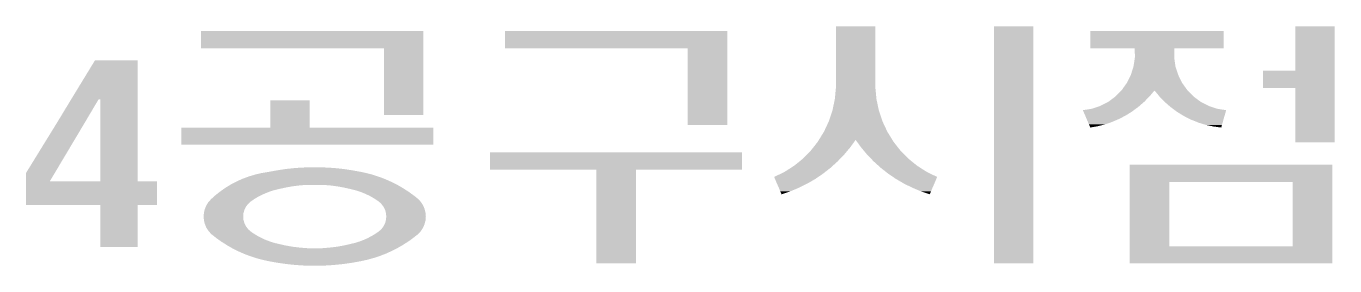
# Model space of a CAD drawing. Header units: feet. Extents: x 227184 to 231389, y 193870 to 196840.
# Drawn here: x 229041.4 to 229218, y 195995.7 to 196028 of the extents above; entities that cross this region are included whole.
import ezdxf

# ---------------------------------------------------------------- set-up
doc = ezdxf.new("R2010")
doc.units = ezdxf.units.FT
doc.header["$LTSCALE"] = 10
doc.header["$MEASUREMENT"] = 0
doc.layers.add('CA-LEAT', color=3, linetype='CONTINUOUS')

msp = doc.modelspace()

# ---------------------------------------------------------------- linework, layer by layer
at = {"layer": 'CA-LEAT'}
for points in [[(229150.71, 196028.01), (229150.71, 196019.68), (229156.04, 196028.01), (229156.04, 196019.68)], [(229172.04, 196028.01), (229172.04, 195996.01), (229177.37, 196028.01), (229177.37, 195996.01)], [(229212.71, 196028.01), (229212.71, 196022.01), (229218.04, 196028.01), (229218.04, 196022.01)], [(229065.04, 196027.34), (229065.04, 196025.01), (229095.04, 196027.34), (229095.04, 196025.01)], [(229106.04, 196027.34), (229106.04, 196025.01), (229136.04, 196027.34), (229136.04, 196025.01)], [(229185.04, 196027.34), (229185.04, 196025.01), (229203.04, 196027.34), (229203.04, 196025.01)], [(229089.71, 196025.01), (229089.71, 196016.01), (229095.04, 196025.01), (229095.04, 196016.01)], [(229130.71, 196025.01), (229130.71, 196014.68), (229136.04, 196025.01), (229136.04, 196014.68)], [(229191.04, 196025.01), (229191.06, 196023.8), (229196.37, 196025.01), (229196.36, 196023.8)], [(229050.73, 196023.42), (229047.5, 196018.13), (229056.49, 196023.42), (229056.49, 196018.13)], [(229190.88, 196022.6), (229190.52, 196021.45), (229196.53, 196022.6), (229196.9, 196021.45)], [(229191.06, 196023.8), (229190.88, 196022.6), (229196.36, 196023.8), (229196.53, 196022.6)], [(229190.52, 196021.45), (229189.98, 196020.37), (229196.9, 196021.45), (229197.43, 196020.37)], [(229208.37, 196022.01), (229208.37, 196019.68), (229218.04, 196022.01), (229218.04, 196019.68)], [(229150.71, 196019.68), (229150.56, 196018.14), (229156.04, 196019.68), (229156.19, 196018.14)], [(229189.24, 196019.34), (229188.47, 196018.56), (229193.71, 196019.34), (229193.05, 196018.56)], [(229189.28, 196019.38), (229189.24, 196019.34), (229198.14, 196019.38), (229198.17, 196019.34)], [(229189.98, 196020.37), (229189.28, 196019.38), (229197.43, 196020.37), (229198.14, 196019.38)], [(229193.71, 196019.34), (229194.35, 196018.56), (229198.17, 196019.34), (229198.95, 196018.56)], [(229212.71, 196019.68), (229212.71, 196012.34), (229218.04, 196019.68), (229218.04, 196012.34)], [(229047.5, 196018.13), (229046.14, 196015.89), (229051.2, 196018.13), (229049.87, 196015.89)], [(229051.43, 196018.13), (229051.43, 196015.89), (229056.49, 196018.13), (229056.49, 196015.89)], [(229074.37, 196018.01), (229074.37, 196014.34), (229079.71, 196018.01), (229079.71, 196014.34)], [(229150.56, 196018.14), (229150.24, 196016.63), (229156.19, 196018.14), (229156.51, 196016.63)], [(229185.83, 196017.07), (229185.24, 196016.87), (229191.45, 196017.07), (229191.18, 196016.87)], [(229186.08, 196017.15), (229185.83, 196017.07), (229191.56, 196017.15), (229191.45, 196017.07)], [(229186.38, 196017.25), (229186.08, 196017.15), (229191.67, 196017.25), (229191.56, 196017.15)], [(229187.38, 196017.76), (229186.38, 196017.25), (229192.26, 196017.76), (229191.67, 196017.25)], [(229187.46, 196017.8), (229187.38, 196017.76), (229192.31, 196017.8), (229192.26, 196017.76)], [(229187.49, 196017.82), (229187.46, 196017.8), (229192.33, 196017.82), (229192.31, 196017.8)], [(229188.43, 196018.52), (229187.49, 196017.82), (229193.01, 196018.52), (229192.33, 196017.82)], [(229188.47, 196018.56), (229188.43, 196018.52), (229193.05, 196018.56), (229193.02, 196018.52)], [(229188.43, 196018.52), (229188.43, 196018.52), (229193.02, 196018.52), (229193.01, 196018.52)], [(229194.35, 196018.56), (229194.38, 196018.52), (229198.95, 196018.56), (229198.98, 196018.52)], [(229194.38, 196018.52), (229195.06, 196017.82), (229198.98, 196018.52), (229199.93, 196017.82)], [(229195.06, 196017.82), (229195.08, 196017.8), (229199.93, 196017.82), (229199.96, 196017.8)], [(229195.08, 196017.8), (229195.12, 196017.76), (229199.96, 196017.8), (229200.04, 196017.76)], [(229195.12, 196017.76), (229195.71, 196017.25), (229200.04, 196017.76), (229201.03, 196017.25)], [(229195.71, 196017.25), (229195.82, 196017.15), (229201.03, 196017.25), (229201.33, 196017.15)], [(229195.82, 196017.15), (229195.92, 196017.07), (229201.33, 196017.15), (229201.58, 196017.07)], [(229195.92, 196017.07), (229196.19, 196016.87), (229201.58, 196017.07), (229202.18, 196016.87)], [(229046.14, 196015.89), (229045.71, 196015.18), (229049.87, 196015.89), (229049.45, 196015.18)], [(229051.43, 196015.89), (229051.43, 196015.18), (229056.49, 196015.89), (229056.49, 196015.18)], [(229150.24, 196016.63), (229149.75, 196015.17), (229156.51, 196016.63), (229157, 196015.17)], [(229185.24, 196016.87), (229184.04, 196016.68), (229191.18, 196016.87), (229190.92, 196016.68)], [(229184.04, 196016.68), (229184.1, 196016.54), (229190.92, 196016.68), (229190.74, 196016.54)], [(229184.1, 196016.54), (229184.14, 196016.44), (229190.74, 196016.54), (229190.58, 196016.44)], [(229184.14, 196016.44), (229184.34, 196015.99), (229190.58, 196016.44), (229189.87, 196015.99)], [(229184.34, 196015.99), (229184.38, 196015.89), (229189.87, 196015.99), (229189.67, 196015.89)], [(229184.38, 196015.89), (229184.54, 196015.51), (229189.67, 196015.89), (229188.96, 196015.51)], [(229184.54, 196015.51), (229184.58, 196015.41), (229188.96, 196015.51), (229188.72, 196015.41)], [(229184.58, 196015.41), (229184.71, 196015.11), (229188.72, 196015.41), (229188.02, 196015.11)], [(229196.19, 196016.87), (229196.45, 196016.68), (229202.18, 196016.87), (229203.37, 196016.68)], [(229196.45, 196016.68), (229196.64, 196016.54), (229203.37, 196016.68), (229203.34, 196016.54)], [(229196.64, 196016.54), (229196.77, 196016.44), (229203.34, 196016.54), (229203.31, 196016.44)], [(229196.77, 196016.44), (229197.51, 196015.99), (229203.31, 196016.44), (229203.18, 196015.99)], [(229197.51, 196015.99), (229197.68, 196015.89), (229203.18, 196015.99), (229203.15, 196015.89)], [(229197.68, 196015.89), (229198.42, 196015.51), (229203.15, 196015.89), (229203.04, 196015.51)], [(229198.42, 196015.51), (229198.62, 196015.41), (229203.04, 196015.51), (229203.01, 196015.41)], [(229198.62, 196015.41), (229199.38, 196015.11), (229203.01, 196015.41), (229202.93, 196015.11)], [(229045.71, 196015.18), (229041.43, 196008.24), (229049.45, 196015.18), (229045.31, 196008.24)], [(229051.43, 196015.18), (229051.43, 196008.24), (229056.49, 196015.18), (229056.49, 196008.24)], [(229062.37, 196014.34), (229062.37, 196012.01), (229096.37, 196014.34), (229096.37, 196012.01)], [(229149.1, 196013.78), (229148.42, 196012.68), (229157.65, 196013.78), (229158.33, 196012.68)], [(229149.75, 196015.17), (229149.1, 196013.78), (229157, 196015.17), (229157.65, 196013.78)], [(229184.71, 196015.11), (229184.75, 196015.01), (229188.02, 196015.11), (229187.75, 196015.01)], [(229184.75, 196015.01), (229184.86, 196014.77), (229187.75, 196015.01), (229187.05, 196014.77)], [(229184.86, 196014.77), (229184.89, 196014.7), (229187.05, 196014.77), (229186.77, 196014.7)], [(229184.89, 196014.7), (229184.97, 196014.52), (229186.77, 196014.7), (229186.05, 196014.52)], [(229184.97, 196014.52), (229184.98, 196014.48), (229186.05, 196014.52), (229185.83, 196014.48)], [(229184.98, 196014.48), (229185.04, 196014.34), (229185.83, 196014.48), (229185.04, 196014.34)], [(229199.38, 196015.11), (229199.61, 196015.01), (229202.93, 196015.11), (229202.9, 196015.01)], [(229199.61, 196015.01), (229200.39, 196014.77), (229202.9, 196015.01), (229202.83, 196014.77)], [(229200.39, 196014.77), (229200.62, 196014.7), (229202.83, 196014.77), (229202.81, 196014.7)], [(229200.62, 196014.7), (229201.47, 196014.52), (229202.81, 196014.7), (229202.76, 196014.52)], [(229201.47, 196014.52), (229201.66, 196014.48), (229202.76, 196014.52), (229202.75, 196014.48)], [(229201.66, 196014.48), (229202.71, 196014.34), (229202.75, 196014.48), (229202.71, 196014.34)], [(229148.29, 196012.46), (229147.66, 196011.65), (229153.22, 196012.46), (229152.63, 196011.65)], [(229148.42, 196012.68), (229148.29, 196012.46), (229153.37, 196012.68), (229153.22, 196012.46)], [(229153.37, 196012.68), (229153.53, 196012.46), (229158.33, 196012.68), (229158.46, 196012.46)], [(229153.53, 196012.46), (229154.12, 196011.65), (229158.46, 196012.46), (229159.09, 196011.65)], [(229104.04, 196011.01), (229104.04, 196008.68), (229138.04, 196011.01), (229138.04, 196008.68)], [(229146.26, 196010.15), (229145.8, 196009.77), (229151.3, 196010.15), (229150.94, 196009.77)], [(229146.79, 196010.68), (229146.26, 196010.15), (229151.82, 196010.68), (229151.3, 196010.15)], [(229147.34, 196011.25), (229146.79, 196010.68), (229152.29, 196011.25), (229151.82, 196010.68)], [(229147.66, 196011.65), (229147.34, 196011.25), (229152.63, 196011.65), (229152.29, 196011.25)], [(229154.12, 196011.65), (229154.46, 196011.25), (229159.09, 196011.65), (229159.41, 196011.25)], [(229154.46, 196011.25), (229154.93, 196010.68), (229159.41, 196011.25), (229159.96, 196010.68)], [(229154.93, 196010.68), (229155.45, 196010.15), (229159.96, 196010.68), (229160.49, 196010.15)], [(229155.45, 196010.15), (229155.81, 196009.77), (229160.49, 196010.15), (229160.95, 196009.77)], [(229041.43, 196008.24), (229041.43, 196007.07), (229045.31, 196008.24), (229044.61, 196007.07)], [(229051.43, 196008.24), (229051.43, 196007.07), (229056.49, 196008.24), (229056.49, 196007.07)], [(229074.04, 196008.34), (229073.19, 196008.2), (229086.71, 196008.34), (229087.34, 196008.2)], [(229075.3, 196008.57), (229074.04, 196008.34), (229085.45, 196008.57), (229086.71, 196008.34)], [(229076.56, 196008.76), (229075.3, 196008.57), (229084.19, 196008.76), (229085.45, 196008.57)], [(229077.83, 196008.89), (229076.56, 196008.76), (229082.92, 196008.89), (229084.19, 196008.76)], [(229079.1, 196008.96), (229077.83, 196008.89), (229081.65, 196008.96), (229082.92, 196008.89)], [(229080.37, 196008.99), (229081.65, 196008.96), (229080.37, 196008.99), (229079.1, 196008.96)], [(229118.37, 196008.68), (229118.37, 195996.01), (229123.71, 196008.68), (229123.71, 195996.01)], [(229143.76, 196008.35), (229143.33, 196008.14), (229149.27, 196008.35), (229149.01, 196008.14)], [(229144.66, 196008.92), (229143.76, 196008.35), (229150, 196008.92), (229149.27, 196008.35)], [(229145.06, 196009.18), (229144.66, 196008.92), (229150.28, 196009.18), (229150, 196008.92)], [(229145.8, 196009.77), (229145.06, 196009.18), (229150.94, 196009.77), (229150.28, 196009.18)], [(229155.81, 196009.77), (229156.47, 196009.18), (229160.95, 196009.77), (229161.69, 196009.18)], [(229156.47, 196009.18), (229156.75, 196008.92), (229161.69, 196009.18), (229162.09, 196008.92)], [(229156.75, 196008.92), (229157.48, 196008.35), (229162.09, 196008.92), (229162.99, 196008.35)], [(229157.48, 196008.35), (229157.74, 196008.14), (229162.99, 196008.35), (229163.42, 196008.14)], [(229190.37, 196009.34), (229190.37, 196007.01), (229217.71, 196009.34), (229217.71, 196007.01)], [(229041.43, 196007.07), (229041.43, 196003.89), (229059.08, 196007.07), (229059.08, 196003.89)], [(229068.86, 196006.54), (229068.64, 196006.41), (229078.36, 196006.54), (229077.35, 196006.41)], [(229068.96, 196006.6), (229068.86, 196006.54), (229079.21, 196006.6), (229078.36, 196006.54)], [(229068.98, 196006.61), (229068.96, 196006.6), (229079.36, 196006.61), (229079.21, 196006.6)], [(229069.02, 196006.64), (229068.98, 196006.61), (229080.37, 196006.64), (229081.39, 196006.61)], [(229069.15, 196006.72), (229069.02, 196006.64), (229091.31, 196006.72), (229091.47, 196006.64)], [(229069.69, 196006.99), (229069.15, 196006.72), (229090.77, 196006.99), (229091.31, 196006.72)], [(229069.92, 196007.11), (229069.69, 196006.99), (229090.5, 196007.11), (229090.77, 196006.99)], [(229070.44, 196007.34), (229069.92, 196007.11), (229089.99, 196007.34), (229090.5, 196007.11)], [(229070.71, 196007.46), (229070.44, 196007.34), (229089.69, 196007.46), (229089.99, 196007.34)], [(229071.24, 196007.65), (229070.71, 196007.46), (229089.19, 196007.65), (229089.69, 196007.46)], [(229071.52, 196007.76), (229071.24, 196007.65), (229088.87, 196007.76), (229089.19, 196007.65)], [(229072.08, 196007.92), (229071.52, 196007.76), (229088.37, 196007.92), (229088.87, 196007.76)], [(229072.35, 196008.01), (229072.08, 196007.92), (229088.08, 196008.01), (229088.37, 196007.92)], [(229072.99, 196008.15), (229072.35, 196008.01), (229087.55, 196008.15), (229088.08, 196008.01)], [(229073.19, 196008.2), (229072.99, 196008.15), (229087.34, 196008.2), (229087.55, 196008.15)], [(229080.37, 196006.64), (229079.36, 196006.61), (229091.47, 196006.64), (229091.52, 196006.61)], [(229081.39, 196006.61), (229081.54, 196006.6), (229091.52, 196006.61), (229091.54, 196006.6)], [(229081.54, 196006.6), (229082.39, 196006.54), (229091.54, 196006.6), (229091.65, 196006.54)], [(229082.39, 196006.54), (229083.4, 196006.41), (229091.65, 196006.54), (229091.87, 196006.41)], [(229143.33, 196008.14), (229142.37, 196007.68), (229149.01, 196008.14), (229148.32, 196007.68)], [(229142.37, 196007.68), (229142.48, 196007.43), (229148.32, 196007.68), (229147.97, 196007.43)], [(229142.48, 196007.43), (229142.75, 196006.79), (229147.97, 196007.43), (229146.87, 196006.79)], [(229142.75, 196006.79), (229143, 196006.23), (229146.87, 196006.79), (229145.74, 196006.23)], [(229157.74, 196008.14), (229158.42, 196007.68), (229163.42, 196008.14), (229164.37, 196007.68)], [(229158.42, 196007.68), (229158.78, 196007.43), (229164.37, 196007.68), (229164.27, 196007.43)], [(229158.78, 196007.43), (229159.88, 196006.79), (229164.27, 196007.43), (229164, 196006.79)], [(229159.88, 196006.79), (229161.01, 196006.23), (229164, 196006.79), (229163.75, 196006.23)], [(229190.37, 196007.01), (229190.37, 195998.34), (229195.71, 196007.01), (229195.71, 195998.34)], [(229212.37, 196007.01), (229212.37, 195998.34), (229217.71, 196007.01), (229217.71, 195998.34)], [(229066.51, 196004.79), (229066.37, 196004.68), (229072.38, 196004.79), (229072.2, 196004.68)], [(229066.74, 196005), (229066.51, 196004.79), (229072.73, 196005), (229072.38, 196004.79)], [(229066.95, 196005.19), (229066.74, 196005), (229073.09, 196005.19), (229072.73, 196005)], [(229066.98, 196005.21), (229066.95, 196005.19), (229073.14, 196005.21), (229073.09, 196005.19)], [(229067.02, 196005.25), (229066.98, 196005.21), (229073.22, 196005.25), (229073.14, 196005.21)], [(229067.16, 196005.36), (229067.02, 196005.25), (229073.46, 196005.36), (229073.22, 196005.25)], [(229067.37, 196005.52), (229067.16, 196005.36), (229073.83, 196005.52), (229073.46, 196005.36)], [(229067.55, 196005.67), (229067.37, 196005.52), (229074.21, 196005.67), (229073.83, 196005.52)], [(229067.61, 196005.71), (229067.55, 196005.67), (229074.33, 196005.71), (229074.21, 196005.67)], [(229067.7, 196005.78), (229067.61, 196005.71), (229074.55, 196005.78), (229074.33, 196005.71)], [(229067.72, 196005.8), (229067.7, 196005.78), (229074.59, 196005.8), (229074.55, 196005.78)], [(229067.89, 196005.91), (229067.72, 196005.8), (229074.98, 196005.91), (229074.59, 196005.8)], [(229068.03, 196006.01), (229067.89, 196005.91), (229075.37, 196006.01), (229074.98, 196005.91)], [(229068.27, 196006.17), (229068.03, 196006.01), (229076.1, 196006.17), (229075.37, 196006.01)], [(229068.36, 196006.23), (229068.27, 196006.17), (229076.36, 196006.23), (229076.1, 196006.17)], [(229068.41, 196006.27), (229068.36, 196006.23), (229076.57, 196006.27), (229076.36, 196006.23)], [(229068.64, 196006.41), (229068.41, 196006.27), (229077.35, 196006.41), (229076.57, 196006.27)], [(229083.4, 196006.41), (229084.18, 196006.27), (229091.87, 196006.41), (229092.11, 196006.27)], [(229084.18, 196006.27), (229084.39, 196006.23), (229092.11, 196006.27), (229092.18, 196006.23)], [(229084.39, 196006.23), (229084.65, 196006.17), (229092.18, 196006.23), (229092.28, 196006.17)], [(229084.65, 196006.17), (229085.37, 196006.01), (229092.28, 196006.17), (229092.54, 196006.01)], [(229085.37, 196006.01), (229085.77, 196005.91), (229092.54, 196006.01), (229092.69, 196005.91)], [(229085.77, 196005.91), (229086.16, 196005.8), (229092.69, 196005.91), (229092.87, 196005.8)], [(229086.16, 196005.8), (229086.2, 196005.78), (229092.87, 196005.8), (229092.89, 196005.78)], [(229086.2, 196005.78), (229086.42, 196005.71), (229092.89, 196005.78), (229093, 196005.71)], [(229086.42, 196005.71), (229086.54, 196005.67), (229093, 196005.71), (229093.06, 196005.67)], [(229086.54, 196005.67), (229086.92, 196005.52), (229093.06, 196005.67), (229093.27, 196005.52)], [(229086.92, 196005.52), (229087.29, 196005.36), (229093.27, 196005.52), (229093.49, 196005.36)], [(229087.29, 196005.36), (229087.53, 196005.25), (229093.49, 196005.36), (229093.65, 196005.25)], [(229087.53, 196005.25), (229087.61, 196005.21), (229093.65, 196005.25), (229093.7, 196005.21)], [(229087.61, 196005.21), (229087.66, 196005.19), (229093.7, 196005.21), (229093.73, 196005.19)], [(229087.66, 196005.19), (229088.02, 196005), (229093.73, 196005.19), (229093.97, 196005)], [(229088.02, 196005), (229088.37, 196004.79), (229093.97, 196005), (229094.23, 196004.79)], [(229088.37, 196004.79), (229088.55, 196004.68), (229094.23, 196004.79), (229094.37, 196004.68)], [(229143, 196006.23), (229143.2, 196005.74), (229145.74, 196006.23), (229144.57, 196005.74)], [(229143.2, 196005.74), (229143.37, 196005.34), (229144.57, 196005.74), (229143.37, 196005.34)], [(229161.01, 196006.23), (229162.18, 196005.74), (229163.75, 196006.23), (229163.55, 196005.74)], [(229162.18, 196005.74), (229163.37, 196005.34), (229163.55, 196005.74), (229163.37, 196005.34)], [(229051.43, 196003.89), (229051.43, 195998.24), (229056.49, 196003.89), (229056.49, 195998.24)], [(229065.52, 196003.25), (229065.42, 196002.86), (229070.88, 196003.25), (229070.78, 196002.86)], [(229065.55, 196003.37), (229065.52, 196003.25), (229070.94, 196003.37), (229070.88, 196003.25)], [(229065.67, 196003.66), (229065.55, 196003.37), (229071.09, 196003.66), (229070.94, 196003.37)], [(229065.75, 196003.84), (229065.67, 196003.66), (229071.23, 196003.84), (229071.09, 196003.66)], [(229065.87, 196004.03), (229065.75, 196003.84), (229071.37, 196004.03), (229071.23, 196003.84)], [(229066.03, 196004.29), (229065.87, 196004.03), (229071.65, 196004.29), (229071.37, 196004.03)], [(229066.08, 196004.34), (229066.03, 196004.29), (229071.71, 196004.34), (229071.65, 196004.29)], [(229066.29, 196004.57), (229066.08, 196004.34), (229072.04, 196004.57), (229071.71, 196004.34)], [(229066.37, 196004.68), (229066.29, 196004.57), (229072.2, 196004.68), (229072.04, 196004.57)], [(229088.55, 196004.68), (229088.71, 196004.57), (229094.37, 196004.68), (229094.46, 196004.57)], [(229088.71, 196004.57), (229089.04, 196004.34), (229094.46, 196004.57), (229094.67, 196004.34)], [(229089.04, 196004.34), (229089.1, 196004.29), (229094.67, 196004.34), (229094.72, 196004.29)], [(229089.1, 196004.29), (229089.38, 196004.03), (229094.72, 196004.29), (229094.88, 196004.03)], [(229089.38, 196004.03), (229089.52, 196003.84), (229094.88, 196004.03), (229095, 196003.84)], [(229089.52, 196003.84), (229089.66, 196003.66), (229095, 196003.84), (229095.08, 196003.66)], [(229089.66, 196003.66), (229089.81, 196003.37), (229095.08, 196003.66), (229095.2, 196003.37)], [(229089.81, 196003.37), (229089.87, 196003.25), (229095.2, 196003.37), (229095.23, 196003.25)], [(229089.87, 196003.25), (229089.97, 196002.86), (229095.23, 196003.25), (229095.33, 196002.86)], [(229065.42, 196002.8), (229065.38, 196002.34), (229070.76, 196002.8), (229070.72, 196002.34)], [(229065.38, 196002.34), (229065.42, 196001.88), (229070.72, 196002.34), (229070.76, 196001.88)], [(229065.42, 196002.86), (229065.42, 196002.8), (229070.78, 196002.86), (229070.76, 196002.8)], [(229065.42, 196001.88), (229065.42, 196001.82), (229070.76, 196001.88), (229070.78, 196001.82)], [(229065.42, 196001.82), (229065.52, 196001.44), (229070.78, 196001.82), (229070.88, 196001.44)], [(229065.52, 196001.44), (229065.55, 196001.32), (229070.88, 196001.44), (229070.94, 196001.32)], [(229065.55, 196001.32), (229065.67, 196001.02), (229070.94, 196001.32), (229071.09, 196001.02)], [(229089.81, 196001.32), (229089.66, 196001.02), (229095.2, 196001.32), (229095.08, 196001.02)], [(229089.87, 196001.44), (229089.81, 196001.32), (229095.23, 196001.44), (229095.2, 196001.32)], [(229089.97, 196001.82), (229089.87, 196001.44), (229095.33, 196001.82), (229095.23, 196001.44)], [(229089.97, 196002.86), (229089.99, 196002.8), (229095.33, 196002.86), (229095.33, 196002.8)], [(229089.99, 196001.88), (229089.97, 196001.82), (229095.33, 196001.88), (229095.33, 196001.82)], [(229089.99, 196002.8), (229090.03, 196002.34), (229095.33, 196002.8), (229095.37, 196002.34)], [(229090.03, 196002.34), (229089.99, 196001.88), (229095.37, 196002.34), (229095.33, 196001.88)], [(229065.67, 196001.02), (229065.75, 196000.84), (229071.09, 196001.02), (229071.23, 196000.84)], [(229065.75, 196000.84), (229065.87, 196000.65), (229071.23, 196000.84), (229071.37, 196000.65)], [(229065.87, 196000.65), (229066.03, 196000.4), (229071.37, 196000.65), (229071.65, 196000.4)], [(229066.03, 196000.4), (229066.08, 196000.34), (229071.65, 196000.4), (229071.71, 196000.34)], [(229066.08, 196000.34), (229066.29, 196000.11), (229071.71, 196000.34), (229072.04, 196000.11)], [(229066.29, 196000.11), (229066.37, 196000.01), (229072.04, 196000.11), (229072.2, 196000.01)], [(229066.37, 196000.01), (229066.52, 195999.89), (229072.2, 196000.01), (229072.38, 195999.89)], [(229066.52, 195999.89), (229066.78, 195999.69), (229072.38, 195999.89), (229072.73, 195999.69)], [(229066.78, 195999.69), (229067.02, 195999.5), (229072.73, 195999.69), (229073.09, 195999.5)], [(229067.02, 195999.5), (229067.05, 195999.47), (229073.09, 195999.5), (229073.14, 195999.47)], [(229067.05, 195999.47), (229067.26, 195999.32), (229073.14, 195999.47), (229073.46, 195999.32)], [(229087.61, 195999.47), (229087.29, 195999.32), (229093.7, 195999.47), (229093.49, 195999.32)], [(229087.66, 195999.5), (229087.61, 195999.47), (229093.73, 195999.5), (229093.7, 195999.47)], [(229088.02, 195999.69), (229087.66, 195999.5), (229093.97, 195999.69), (229093.73, 195999.5)], [(229088.37, 195999.89), (229088.02, 195999.69), (229094.23, 195999.89), (229093.97, 195999.69)], [(229088.55, 196000.01), (229088.37, 195999.89), (229094.37, 196000.01), (229094.23, 195999.89)], [(229088.71, 196000.11), (229088.55, 196000.01), (229094.46, 196000.11), (229094.37, 196000.01)], [(229089.04, 196000.34), (229088.71, 196000.11), (229094.67, 196000.34), (229094.46, 196000.11)], [(229089.1, 196000.4), (229089.04, 196000.34), (229094.72, 196000.4), (229094.67, 196000.34)], [(229089.38, 196000.65), (229089.1, 196000.4), (229094.88, 196000.65), (229094.72, 196000.4)], [(229089.52, 196000.84), (229089.38, 196000.65), (229095, 196000.84), (229094.88, 196000.65)], [(229089.66, 196001.02), (229089.52, 196000.84), (229095.08, 196001.02), (229095, 196000.84)], [(229067.26, 195999.32), (229067.48, 195999.16), (229073.46, 195999.32), (229073.83, 195999.16)], [(229067.48, 195999.16), (229067.69, 195999.02), (229073.83, 195999.16), (229074.21, 195999.02)], [(229067.69, 195999.02), (229067.75, 195998.97), (229074.21, 195999.02), (229074.33, 195998.97)], [(229067.75, 195998.97), (229067.88, 195998.89), (229074.33, 195998.97), (229074.59, 195998.89)], [(229067.88, 195998.89), (229068.06, 195998.77), (229074.59, 195998.89), (229074.98, 195998.77)], [(229068.06, 195998.77), (229068.21, 195998.68), (229074.98, 195998.77), (229075.37, 195998.68)], [(229068.21, 195998.68), (229068.47, 195998.51), (229075.37, 195998.68), (229076.1, 195998.51)], [(229068.47, 195998.51), (229068.57, 195998.45), (229076.1, 195998.51), (229076.36, 195998.45)], [(229068.57, 195998.45), (229068.88, 195998.27), (229076.36, 195998.45), (229077.35, 195998.27)], [(229068.88, 195998.27), (229069.1, 195998.15), (229077.35, 195998.27), (229078.36, 195998.15)], [(229069.1, 195998.15), (229069.21, 195998.08), (229078.36, 195998.15), (229079.21, 195998.08)], [(229069.21, 195998.08), (229069.23, 195998.07), (229079.21, 195998.08), (229079.36, 195998.07)], [(229069.23, 195998.07), (229069.28, 195998.05), (229079.36, 195998.07), (229080.37, 195998.05)], [(229069.28, 195998.05), (229069.98, 195997.69), (229091.47, 195998.05), (229090.77, 195997.69)], [(229069.98, 195997.69), (229070.76, 195997.34), (229090.77, 195997.69), (229089.99, 195997.34)], [(229081.39, 195998.07), (229080.37, 195998.05), (229091.52, 195998.07), (229091.47, 195998.05)], [(229081.54, 195998.08), (229081.39, 195998.07), (229091.54, 195998.08), (229091.52, 195998.07)], [(229082.39, 195998.15), (229081.54, 195998.08), (229091.65, 195998.15), (229091.54, 195998.08)], [(229083.4, 195998.27), (229082.39, 195998.15), (229091.87, 195998.27), (229091.65, 195998.15)], [(229084.39, 195998.45), (229083.4, 195998.27), (229092.18, 195998.45), (229091.87, 195998.27)], [(229084.65, 195998.51), (229084.39, 195998.45), (229092.28, 195998.51), (229092.18, 195998.45)], [(229085.37, 195998.68), (229084.65, 195998.51), (229092.54, 195998.68), (229092.28, 195998.51)], [(229085.77, 195998.77), (229085.37, 195998.68), (229092.69, 195998.77), (229092.54, 195998.68)], [(229086.16, 195998.89), (229085.77, 195998.77), (229092.87, 195998.89), (229092.69, 195998.77)], [(229086.42, 195998.97), (229086.16, 195998.89), (229093, 195998.97), (229092.87, 195998.89)], [(229086.54, 195999.02), (229086.42, 195998.97), (229093.06, 195999.02), (229093, 195998.97)], [(229086.92, 195999.16), (229086.54, 195999.02), (229093.27, 195999.16), (229093.06, 195999.02)], [(229087.29, 195999.32), (229086.92, 195999.16), (229093.49, 195999.32), (229093.27, 195999.16)], [(229190.37, 195998.34), (229190.37, 195996.01), (229217.71, 195998.34), (229217.71, 195996.01)], [(229070.76, 195997.34), (229071.56, 195997.03), (229089.99, 195997.34), (229089.19, 195997.03)], [(229071.56, 195997.03), (229072.38, 195996.76), (229089.19, 195997.03), (229088.37, 195996.76)], [(229072.38, 195996.76), (229073.2, 195996.53), (229088.37, 195996.76), (229087.55, 195996.53)], [(229073.2, 195996.53), (229074.04, 195996.34), (229087.55, 195996.53), (229086.71, 195996.34)], [(229074.04, 195996.34), (229075.3, 195996.11), (229086.71, 195996.34), (229085.45, 195996.11)], [(229075.3, 195996.11), (229076.56, 195995.93), (229085.45, 195996.11), (229084.19, 195995.93)], [(229076.56, 195995.93), (229077.83, 195995.8), (229084.19, 195995.93), (229082.92, 195995.8)], [(229077.83, 195995.8), (229079.1, 195995.72), (229082.92, 195995.8), (229081.65, 195995.72)], [(229079.1, 195995.72), (229080.37, 195995.69), (229081.65, 195995.72), (229080.37, 195995.69)]]:
    msp.add_solid(points, dxfattribs=at)

doc.saveas('drawing.dxf')
